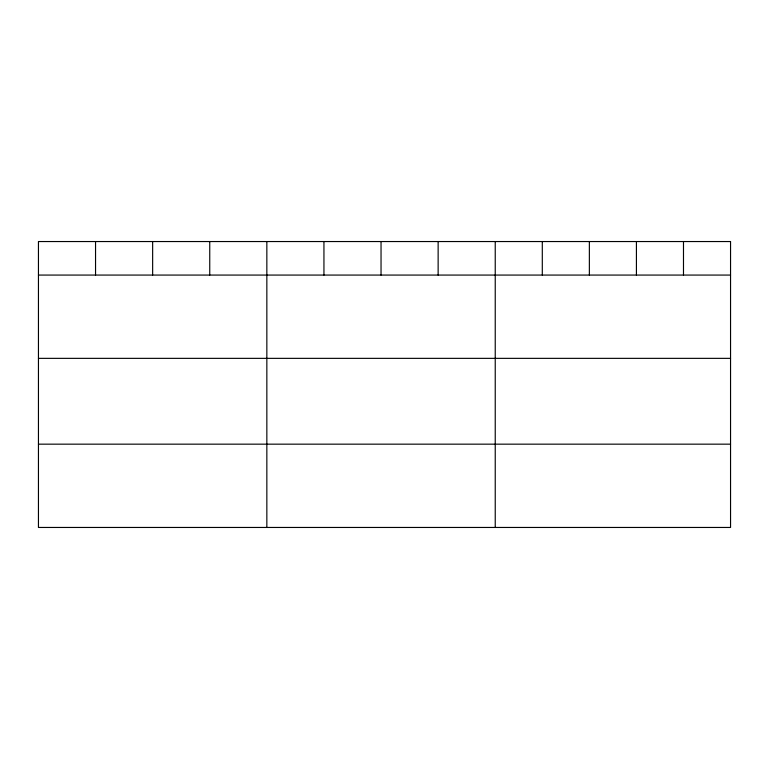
<?xml version="1.0" encoding="UTF-8"?>
<svg xmlns="http://www.w3.org/2000/svg" width="769" height="769" viewBox="0 0 769 769"><rect width="100%" height="100%" fill="white"/><g stroke="black" fill="none" stroke-linecap="round" stroke-linejoin="round"><path stroke-width="1.15" d="M38.45 275.071L730.55 275.071M38.45 358.354L730.55 358.354M38.45 444.165L730.55 444.165M683.487 241.543L683.487 275.071M636.424 241.543L636.424 275.071M589.362 241.543L589.362 275.071M542.299 241.543L542.299 275.071M495.236 241.543L495.236 527.457M438.138 241.543L438.138 275.071M381.039 241.543L381.039 275.071M323.941 241.543L323.941 275.071M266.843 241.543L266.843 527.457M209.745 241.543L209.745 275.071M152.647 241.543L152.647 275.071M95.548 241.543L95.548 275.071M730.55 241.543L38.45 241.543L38.45 527.457L730.55 527.457L730.55 241.543"/></g></svg>
